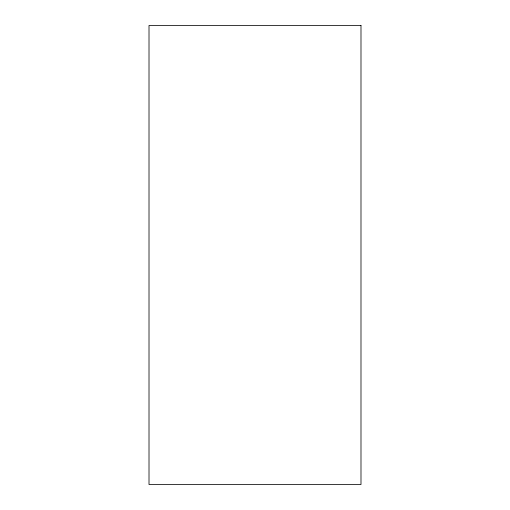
<?xml version="1.0" encoding="UTF-8"?>
<svg xmlns="http://www.w3.org/2000/svg" width="510" height="510" viewBox="0 0 510 510"><rect width="100%" height="100%" fill="white"/><g stroke="black" fill="none" stroke-linecap="round" stroke-linejoin="round"><path stroke-width="0.76" d="M360.991 25.5L149.009 25.5L149.009 484.5L360.991 484.5L360.991 25.5"/></g></svg>
